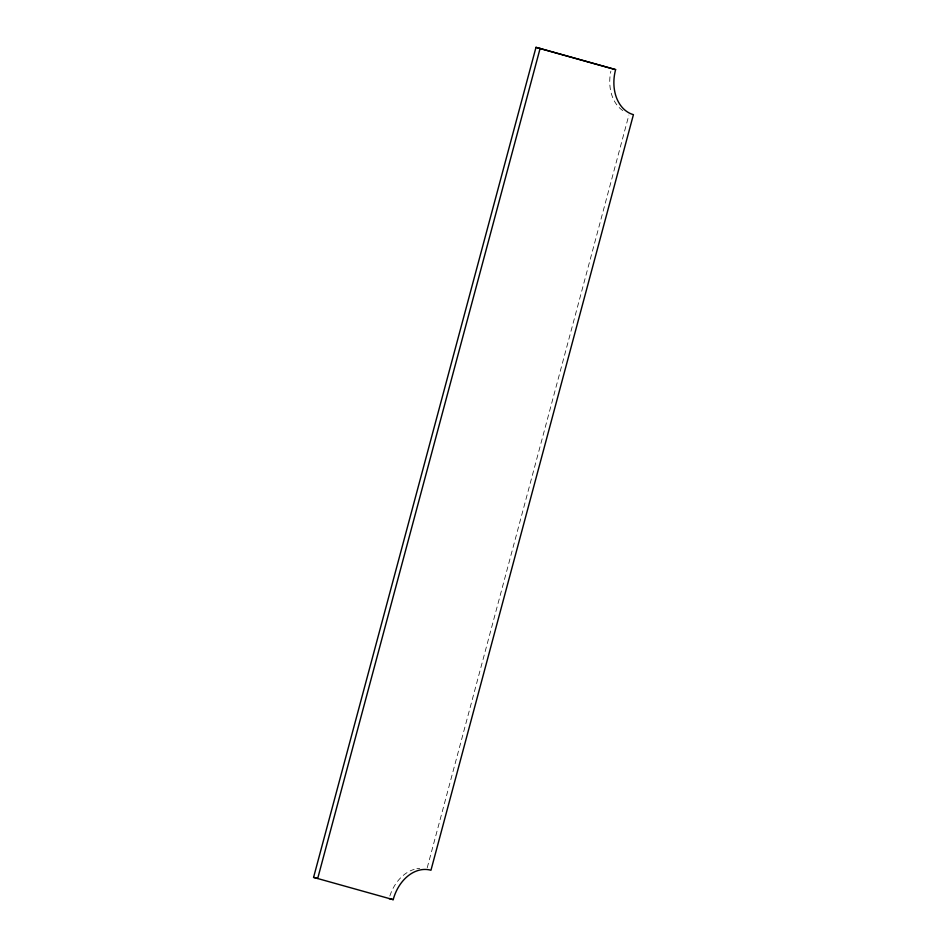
<?xml version="1.0" encoding="UTF-8"?>
<svg xmlns="http://www.w3.org/2000/svg" width="947" height="947" viewBox="0 0 947 947"><rect width="100%" height="100%" fill="white"/><g stroke="black" fill="none" stroke-linecap="round" stroke-linejoin="round"><path stroke-width="0.71" stroke-dasharray="4.74 3.55" d="M427.215 867.783L628.903 115.049M622.818 110.586A38.543 28.86 -75.9 0 1 610.839 71.214M389.844 896.016A38.543 28.86 -75.9 0 1 414.17 869.382M416.858 868.754A38.543 28.86 -75.9 0 1 419.758 868.423"/><path stroke-width="1.42" d="M393.194 899.65L313.575 877.384L535.99 47.35L615.609 69.616A38.543 28.86 -75.9 0 0 633.425 114.658L430.956 870.246A38.543 28.86 -75.9 0 0 393.194 899.65L389.075 898.608M540.121 48.392L317.707 878.425L313.575 877.384M615.609 69.616L535.99 47.35"/></g></svg>
